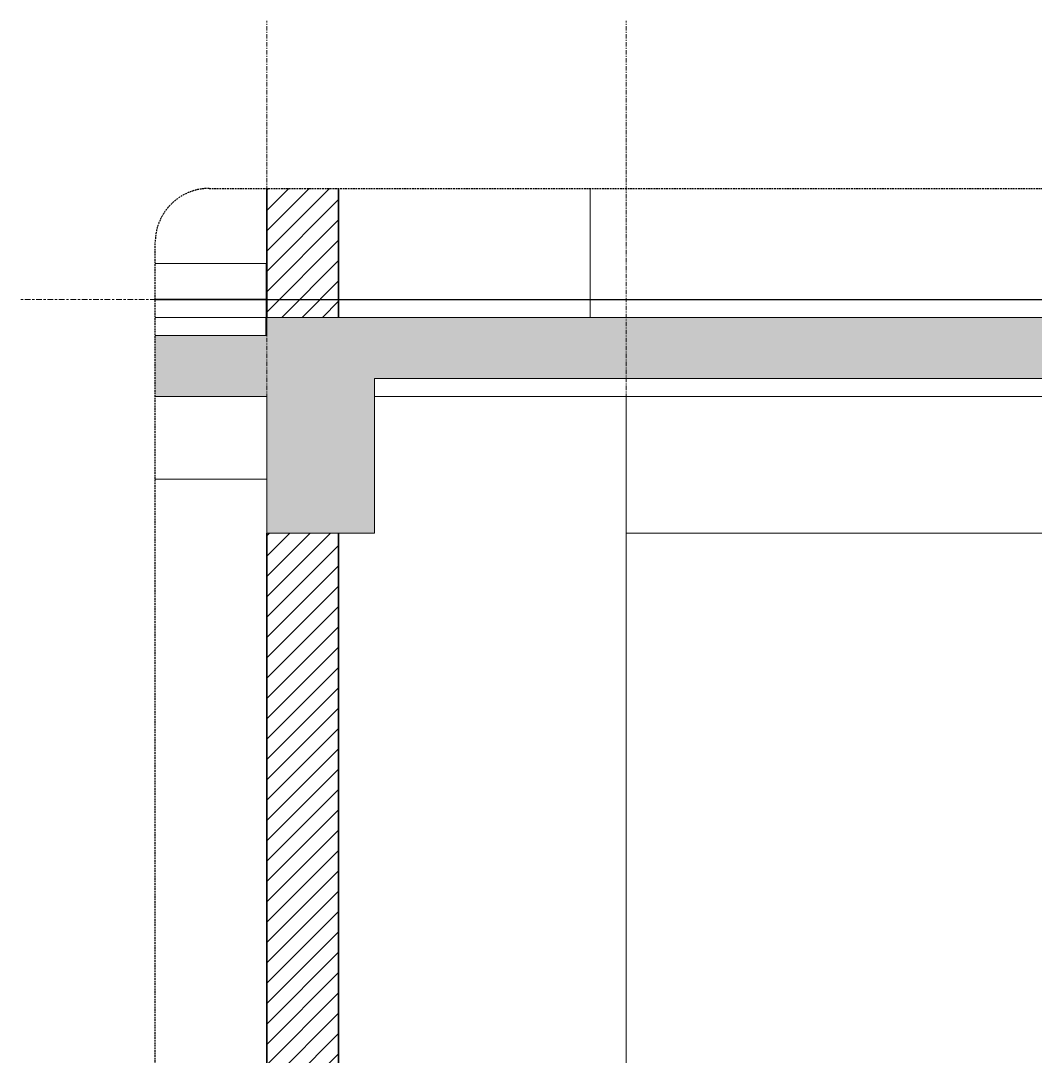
# Model space of a CAD drawing. Header units: millimetres. Extents: x 50254 to 245170, y 481 to 78637.
# Drawn here: x 80407 to 83229, y 3495 to 6375 of the extents above; entities that cross this region are included whole.
import ezdxf

# ---------------------------------------------------------------- set-up
doc = ezdxf.new("R2010")
doc.units = ezdxf.units.MM
for name, pattern in [('Centre', [31.75, 6.35, -4.7625, 15.875, -4.7625]), ('Grid Line', [22.225, 12.7, -3.175, 3.175, -3.175]), ('Hidden', [7.14375, 4.7625, -2.38125]), ('IMPORT-CENTER _2_', [40.64, 25.4, -5.08, 5.08, -5.08])]:
    doc.linetypes.add(name, pattern=pattern)
for name, color, linetype, lineweight in [('0-4', 90, 'Continuous', 5), ('A-DETL-GENF', 92, 'Continuous', 18), ('A-DETL-GENF-4', 92, 'Hidden', 25), ('A-DETL-GENF-5', 9, 'Continuous', 18), ('A-DETL-THIN', 151, 'Continuous', 18), ('A-FLOR-2', 7, 'Continuous', 18), ('A-FLOR-FNSH-1', 250, 'Continuous', 35), ('A-FLOR-LEVL-2', 51, 'Centre', 9), ('A-FLOR-PATT-1', 253, 'Continuous', 18), ('A-WALL', 113, 'Continuous', 18), ('A-WALL-4', 250, 'Continuous', 35), ('A-WALL-PATT-2', 111, 'Continuous', 18), ('G-IMPT', 8, 'Continuous', 18), ('G-IMPT-4', 8, 'IMPORT-CENTER _2_', 18), ('M-EQPM', 50, 'Continuous', 18), ('M-EQPM-2', 50, 'Continuous', 25), ('S-BEAM-1', 7, 'Continuous', 18), ('S-COLS-8', 7, 'Continuous', 18), ('S-GRID-1', 1, 'Grid Line', 9)]:
    doc.layers.add(name, color=color, linetype=linetype, lineweight=lineweight)
pattern_1 = [(50, (29822, 15375), (364.368, -31.878), [38.1, -419.1]), (355, (29822, 15375), (-70.486, 382.113), [30.48, -335.28]), (100.451, (29852.37, 15372.34), (293.885, 350.233), [32.38, -356.18]), (46.184, (29822, 15476.6), (542.158, -84.086), [57.15, -628.65]), (96.636, (29867.2, 15469.6), (474.805, 494.855), [48.57, -534.27]), (351.184, (29822, 15476.6), (474.81, 494.85), [45.72, -502.92]), (21, (29872.8, 15451.2), (303.2285, -204.5305), [38.1, -419.1]), (326, (29872.8, 15451.2), (123.604, 368.376), [30.48, -335.28]), (71.451, (29898.08, 15434.16), (426.834, 163.843), [32.38, -356.18]), (37.5, (29822, 15375), (6.1766, 169.1102), [3.353, -327.863, 3.353, -337.007, -336.55]), (37.5, (29822, 15375), (6.1766, 169.1102), [-671.576, 3.353, -333.197]), (7.5, (29822, 15375), (133.639, 200.3615), [3.353, -190.703, 3.353, -320.243, -128.27]), (7.5, (29822, 15375), (133.639, 200.3615), [-517.652, 3.353, -124.917]), (327.5, (29708.72, 15375), (271.1818, -11.4584), [3.353, -123.647, 3.353, -392.887, -525.78]), (327.5, (29708.72, 15375), (271.1818, -11.4584), [-523.24, 3.353, -522.427]), (317.5, (29657.92, 15375), (296.2585, 50.853), [3.353, -161.747, 3.353, -259.791, -373.38]), (317.5, (29657.92, 15375), (296.2585, 50.853), [-428.244, 3.353, -370.027]), (45, (29822, 15375), (-125.7236, 125.7236), []), (45, (29822, 15565.5), (-125.7236, 125.7236), [])]
pattern_2 = [(45, (86375.926, 15375), (-28.28427, 28.28427), [])]

# ---------------------------------------------------------------- blocks, each defined once
blk = doc.blocks.new('NCV_TKTC_KET CAU_rvt-3-TKCS_CĂN HỘ LOẠI 1 - MẶT CẮT 2')
at = {"layer": 'A-FLOR-PATT-1'}
h = blk.add_hatch(dxfattribs=at)
h.set_pattern_fill('FP_4', color=256, style=0, pattern_type=2)
h.set_pattern_definition(pattern_1)
h.paths.add_polyline_path([(24536.9, 5500), (24536.9, 5550), (24535.3, 5550), (24535.3, 5500)])
h = blk.add_hatch(dxfattribs=at)
h.set_pattern_fill('FP_4', color=256, style=0, pattern_type=2)
h.set_pattern_definition(pattern_1)
h.paths.add_polyline_path([(24536.9, 5500), (24536.9, 5550), (24535.3, 5550), (24535.3, 5500)])
at = {"layer": 'A-FLOR-2'}
blk.add_line((27836.9, 5330), (24836.9, 5330), dxfattribs=at)
at = {"layer": 'A-FLOR-FNSH-1'}
for p, q in [((24536.9, 5550), (24535.3, 5550)), ((24535.3, 5550), (24535.3, 5500))]:
    blk.add_line(p, q, dxfattribs=at)
at = {"layer": 'S-BEAM-1'}
for p, q in [((24226.9, 5700), (24535.3, 5700)), ((24535.3, 5550), (24535.3, 5700)), ((25536.9, 5330), (25536.9, 4950)), ((24536.9, 5100), (24226.9, 5100)), ((25536.9, 4950), (29036.9, 4950))]:
    blk.add_line(p, q, dxfattribs=at)
at = {"layer": 'S-COLS-8'}
for p, q in [((25436.9, 5908.8), (25436.9, 5550)), ((25536.9, 4950), (25536.9, 2150))]:
    blk.add_line(p, q, dxfattribs=at)
blk = doc.blocks.new('TKTC_XREF_251221_MB TANG 2-7 - TKTC_XREF_260130_MB TANG 2-5_dwg_THU NUOC - THU NUOC-444531-TKCS_MB TẦNG 1-4746810-TKCS_CĂN HỘ LOẠI 1 - MẶT CẮT 2')
at = {"layer": 'G-IMPT'}
for p, q in [((25012, 5600), (25162, 5600)), ((25162, 5600), (25012, 5600)), ((25037, 5600), (25137, 5600)), ((25137, 5600), (25037, 5600)), ((25052.9, 5600), (25046.9, 5600)), ((25046.9, 5600), (25052.9, 5600)), ((25059.3, 5600), (25065.3, 5600)), ((25065.3, 5600), (25059.3, 5600)), ((25071.7, 5600), (25077.7, 5600)), ((25077.7, 5600), (25071.7, 5600)), ((25090.2, 5600), (25084.2, 5600)), ((25084.2, 5600), (25090.2, 5600)), ((25090.2, 5600), (25084.2, 5600)), ((25084.2, 5600), (25090.2, 5600)), ((25087, 5600), (25087, 5600)), ((25087, 5600), (25087, 5600)), ((25087, 5600), (25087, 5600)), ((25087, 5600), (25087, 5600)), ((25102.2, 5600), (25096.2, 5600)), ((25096.2, 5600), (25102.2, 5600)), ((25114.6, 5600), (25108.6, 5600)), ((25108.6, 5600), (25114.6, 5600)), ((25121, 5600), (25127, 5600)), ((25127, 5600), (25121, 5600))]:
    blk.add_line(p, q, dxfattribs=at)
blk = doc.blocks.new('TKTC_XREF_251221_MB TANG 2-7 - TKTC_XREF_260130_MB TANG 2-5_dwg_$cc-V75-TKCS_CĂN HỘ LOẠI 1 - MẶT CẮT 2')
at = {"layer": 'G-IMPT-4'}
for p, q in [((25953.3, 5600), (25832.2, 5600)), ((25893.1, 5600), (25892.4, 5600))]:
    blk.add_line(p, q, dxfattribs=at)
at = {"layer": 'M-EQPM'}
for p, q in [((25937.8, 5600), (25847.8, 5600)), ((25847.8, 5600), (25892.8, 5600)), ((25892.5, 5600), (25892.5, 5600)), ((25892.8, 5600), (25937.8, 5600))]:
    blk.add_line(p, q, dxfattribs=at)
blk = doc.blocks.new('TKTC_XREF_251221_MB TANG 2-7 - TKTC_XREF_260130_MB TANG 2-5_dwg_CUM U_DN100-V76-TKCS_CĂN HỘ LOẠI 1 - MẶT CẮT 2')
at = {"layer": 'G-IMPT'}
for p, q in [((25838.6, 5600), (25837.1, 5600)), ((25837.1, 5600), (25849.3, 5600)), ((25838.6, 5600), (25840.9, 5600)), ((25847.7, 5600), (25838.6, 5600)), ((25839.8, 5600), (25846.6, 5600)), ((25949, 5600), (25840, 5600)), ((25840.9, 5600), (25845.5, 5600)), ((25841.2, 5600), (25841.9, 5600)), ((25841.2, 5600), (25845.2, 5600)), ((25841.9, 5600), (25844.5, 5600)), ((25841.9, 5600), (25844.5, 5600)), ((25841.9, 5600), (25844.5, 5600)), ((25844.5, 5600), (25845.2, 5600)), ((25845.5, 5600), (25847.7, 5600)), ((25942.7, 5600), (25846.4, 5600)), ((25846.4, 5600), (25849.5, 5600)), ((25849.3, 5600), (25847.7, 5600)), ((25939.5, 5600), (25849.5, 5600)), ((25942.7, 5600), (25939.5, 5600)), ((25941.3, 5600), (25939.8, 5600)), ((25939.8, 5600), (25951.9, 5600)), ((25941.3, 5600), (25943.6, 5600)), ((25950.4, 5600), (25941.3, 5600)), ((25942.4, 5600), (25949.2, 5600)), ((25943.6, 5600), (25948.1, 5600)), ((25943.8, 5600), (25944.6, 5600)), ((25943.8, 5600), (25947.8, 5600)), ((25944.6, 5600), (25947.1, 5600)), ((25944.6, 5600), (25947.1, 5600)), ((25944.6, 5600), (25947.1, 5600)), ((25947.1, 5600), (25947.8, 5600)), ((25948.1, 5600), (25950.4, 5600)), ((25951.9, 5600), (25950.4, 5600))]:
    blk.add_line(p, q, dxfattribs=at)
blk = doc.blocks.new('TKTC_XREF_251221_MB TANG 2-7 - TKTC_XREF_260130_MB TANG 2-5_dwg_$cc-V77-TKCS_CĂN HỘ LOẠI 1 - MẶT CẮT 2')
at = {"layer": 'G-IMPT-4'}
for p, q in [((24346.1, 5600), (24499.1, 5600)), ((24422.6, 5600), (24422.6, 5600))]:
    blk.add_line(p, q, dxfattribs=at)
at = {"layer": 'M-EQPM'}
for p, q in [((24422.6, 5600), (24368.5, 5600)), ((24368.5, 5600), (24422.6, 5600)), ((24422.6, 5600), (24410, 5600)), ((24410, 5600), (24422.6, 5600)), ((24422.6, 5600), (24435.1, 5600)), ((24435.1, 5600), (24422.6, 5600)), ((24479.4, 5600), (24479.4, 5600))]:
    blk.add_line(p, q, dxfattribs=at)
blk = doc.blocks.new('TKTC_XREF_251221_MB TANG 2-7 - TKTC_XREF_260130_MB TANG 2-5_dwg_CUM U_DN100-V78-TKCS_CĂN HỘ LOẠI 1 - MẶT CẮT 2')
at = {"layer": 'G-IMPT'}
for p, q in [((24422.6, 5600), (24355.5, 5600)), ((24355.5, 5600), (24422.6, 5600)), ((24422.6, 5600), (24363.2, 5600)), ((24363.2, 5600), (24422.6, 5600)), ((24422.6, 5600), (24422.6, 5600)), ((24487.4, 5600), (24422.6, 5600)), ((24487.4, 5600), (24422.6, 5600)), ((24487.4, 5600), (24422.6, 5600)), ((24487.4, 5600), (24422.6, 5600)), ((24489.3, 5600), (24487.4, 5600)), ((24487.4, 5600), (24489.3, 5600)), ((24489.3, 5600), (24487.4, 5600)), ((24487.4, 5600), (24489.3, 5600)), ((24494.1, 5600), (24489.3, 5600)), ((24489.3, 5600), (24494.1, 5600)), ((24489.3, 5600), (24494.1, 5600)), ((24489.3, 5600), (24494.1, 5600)), ((24494.1, 5600), (24489.3, 5600)), ((24489.3, 5600), (24494.1, 5600)), ((24489.3, 5600), (24494.1, 5600)), ((24489.3, 5600), (24494.1, 5600)), ((24494.1, 5600), (24494.1, 5600)), ((24494.1, 5600), (24494.1, 5600)), ((24495.1, 5600), (24500.5, 5600)), ((24500.5, 5600), (24495.1, 5600)), ((24495.1, 5600), (24500.5, 5600)), ((24500.5, 5600), (24495.1, 5600)), ((24501.5, 5600), (24500.5, 5600)), ((24500.5, 5600), (24501.5, 5600)), ((24501.5, 5600), (24500.5, 5600)), ((24500.5, 5600), (24501.5, 5600))]:
    blk.add_line(p, q, dxfattribs=at)
blk = doc.blocks.new('TKTC_XREF_251221_MB TANG 2-7 - TKTC_XREF_260130_MB TANG 2-5_dwg_$cc-V79-TKCS_CĂN HỘ LOẠI 1 - MẶT CẮT 2')
at = {"layer": 'G-IMPT-4'}
for p, q in [((24374.1, 5600), (24495.2, 5600)), ((24435, 5600), (24434.4, 5600))]:
    blk.add_line(p, q, dxfattribs=at)
at = {"layer": 'M-EQPM'}
for p, q in [((24434.9, 5600), (24434.4, 5600)), ((24434.4, 5600), (24434.7, 5600)), ((24434.7, 5600), (24434.9, 5600)), ((24479.7, 5600), (24479.7, 5600))]:
    blk.add_line(p, q, dxfattribs=at)
blk = doc.blocks.new('TKTC_XREF_251221_MB TANG 2-7 - TKTC_XREF_260130_MB TANG 2-5_dwg_CUM U_DN100-V80-TKCS_CĂN HỘ LOẠI 1 - MẶT CẮT 2')
at = {"layer": 'G-IMPT'}
for p, q in [((24436.1, 5600), (24436.3, 5600)), ((24487.5, 5600), (24436.1, 5600)), ((24436.2, 5600), (24436.3, 5600)), ((24436.2, 5600), (24436.3, 5600)), ((24487.6, 5600), (24436.3, 5600)), ((24489, 5600), (24492.8, 5600)), ((24489, 5600), (24492.8, 5600)), ((24489.1, 5600), (24492.9, 5600)), ((24489.1, 5600), (24492.9, 5600)), ((24492.8, 5600), (24492.8, 5600)), ((24492.8, 5600), (24492.8, 5600)), ((24492.8, 5600), (24492.8, 5600)), ((24492.9, 5600), (24492.9, 5600)), ((24492.9, 5600), (24492.9, 5600)), ((24492.9, 5600), (24492.9, 5600)), ((24493.5, 5600), (24493.5, 5600)), ((24493.7, 5600), (24493.6, 5600)), ((24495.1, 5600), (24495.1, 5600)), ((24495.2, 5600), (24495.2, 5600)), ((24496.6, 5600), (24496.6, 5600)), ((24496.7, 5600), (24496.7, 5600)), ((24498.6, 5600), (24497.8, 5600)), ((24497.8, 5600), (24498.6, 5600)), ((24498.7, 5600), (24497.9, 5600)), ((24497.9, 5600), (24498.7, 5600)), ((24498.6, 5600), (24498.6, 5600)), ((24498.7, 5600), (24498.7, 5600))]:
    blk.add_line(p, q, dxfattribs=at)
at = {"layer": 'G-IMPT', "flags": 128}
for points in [[(24487.5, 5600), (24436.2, 5600), (24436.2, 5600)], [(24487.6, 5600), (24436.3, 5600), (24436.3, 5600)], [(24489, 5600), (24489, 5600), (24487.5, 5600), (24487.5, 5600), (24489, 5600), (24489, 5600)], [(24489.1, 5600), (24489.1, 5600), (24487.6, 5600), (24487.6, 5600), (24489.1, 5600), (24489.1, 5600)], [(24492.8, 5600), (24489, 5600), (24489, 5600), (24492.8, 5600)], [(24492.9, 5600), (24489.1, 5600), (24489.1, 5600), (24492.9, 5600)], [(24493.5, 5600), (24497.8, 5600), (24497.8, 5600), (24493.5, 5600)], [(24493.7, 5600), (24497.9, 5600), (24497.9, 5600), (24493.7, 5600)]]:
    blk.add_lwpolyline(points, dxfattribs=at)
blk = doc.blocks.new('TKTC_XREF_251221_MB TANG 2-7 - TKTC_XREF_260130_MB TANG 2-5_dwg_THU NUOC - THU NUOC-444531-TKCS_MB TẦNG 1-4746804-TKCS_CĂN HỘ LOẠI 1 - MẶT CẮT 2')
at = {"layer": 'G-IMPT'}
for p, q in [((24885.2, 5600), (25035.2, 5600)), ((25035.2, 5600), (24885.2, 5600)), ((24910.2, 5600), (25010.2, 5600)), ((25010.2, 5600), (24910.2, 5600)), ((24926.2, 5600), (24920.2, 5600)), ((24920.2, 5600), (24926.2, 5600)), ((24932.6, 5600), (24938.6, 5600)), ((24938.6, 5600), (24932.6, 5600)), ((24945, 5600), (24951, 5600)), ((24951, 5600), (24945, 5600)), ((24963.5, 5600), (24957.5, 5600)), ((24957.5, 5600), (24963.5, 5600)), ((24963.5, 5600), (24957.5, 5600)), ((24957.5, 5600), (24963.5, 5600)), ((24960.2, 5600), (24960.2, 5600)), ((24960.2, 5600), (24960.2, 5600)), ((24960.2, 5600), (24960.2, 5600)), ((24960.2, 5600), (24960.2, 5600)), ((24975.5, 5600), (24969.5, 5600)), ((24969.5, 5600), (24975.5, 5600)), ((24987.9, 5600), (24981.9, 5600)), ((24981.9, 5600), (24987.9, 5600)), ((24994.3, 5600), (25000.3, 5600)), ((25000.3, 5600), (24994.3, 5600))]:
    blk.add_line(p, q, dxfattribs=at)
blk = doc.blocks.new('TKTC_XREF_251221_MB TANG 2-7 - TKTC_XREF_260130_MB TANG 2-5_dwg_$cc-V81-TKCS_CĂN HỘ LOẠI 1 - MẶT CẮT 2')
at = {"layer": 'M-EQPM'}
for p, q in [((25252.7, 5600), (25341.4, 5600)), ((25339.7, 5600), (25254.1, 5600)), ((25332.7, 5600), (25306.5, 5600))]:
    blk.add_line(p, q, dxfattribs=at)
blk = doc.blocks.new('TKTC_XREF_251221_MB TANG 2-7 - TKTC_XREF_260130_MB TANG 2-5_dwg_CUM U_DN100-V82-TKCS_CĂN HỘ LOẠI 1 - MẶT CẮT 2')
at = {"layer": 'G-IMPT'}
for p, q in [((25241.5, 5600), (25349, 5600)), ((25247.9, 5600), (25342.6, 5600)), ((25251.2, 5600), (25339.3, 5600))]:
    blk.add_line(p, q, dxfattribs=at)
blk = doc.blocks.new('TKTC_XREF_251221_MB TANG 2-7 - TKTC_XREF_260130_MB TANG 2-5_dwg_$cc-V83-TKCS_CĂN HỘ LOẠI 1 - MẶT CẮT 2')
at = {"layer": 'G-IMPT-4'}
for p, q in [((25236.5, 5600), (25357.6, 5600)), ((25296.7, 5600), (25297.3, 5600))]:
    blk.add_line(p, q, dxfattribs=at)
at = {"layer": 'M-EQPM'}
for p, q in [((25297, 5600), (25252, 5600)), ((25252, 5600), (25342, 5600)), ((25342, 5600), (25297, 5600)), ((25297.3, 5600), (25297.3, 5600))]:
    blk.add_line(p, q, dxfattribs=at)
blk = doc.blocks.new('TKTC_XREF_251221_MB TANG 2-7 - TKTC_XREF_260130_MB TANG 2-5_dwg_CUM U_DN100-V84-TKCS_CĂN HỘ LOẠI 1 - MẶT CẮT 2')
at = {"layer": 'G-IMPT'}
for p, q in [((25241.6, 5600), (25239.3, 5600)), ((25247.3, 5600), (25240.5, 5600)), ((25240.7, 5600), (25240.8, 5600)), ((25240.8, 5600), (25349.7, 5600)), ((25246.1, 5600), (25241.6, 5600)), ((25241.6, 5600), (25241.6, 5600)), ((25242.6, 5600), (25241.8, 5600)), ((25245.1, 5600), (25242.6, 5600)), ((25245.1, 5600), (25242.6, 5600)), ((25245.1, 5600), (25242.6, 5600)), ((25245.9, 5600), (25245.1, 5600)), ((25248.4, 5600), (25246.1, 5600)), ((25246.1, 5600), (25246.1, 5600)), ((25247.1, 5600), (25343.4, 5600)), ((25250.3, 5600), (25340.3, 5600)), ((25344.2, 5600), (25342, 5600)), ((25349.9, 5600), (25343.1, 5600)), ((25348.8, 5600), (25344.2, 5600)), ((25344.2, 5600), (25344.2, 5600)), ((25345.2, 5600), (25344.5, 5600)), ((25347.8, 5600), (25345.2, 5600)), ((25347.8, 5600), (25345.2, 5600)), ((25347.8, 5600), (25345.2, 5600)), ((25348.5, 5600), (25347.8, 5600)), ((25351, 5600), (25348.8, 5600)), ((25348.8, 5600), (25348.8, 5600)), ((25349.7, 5600), (25349.7, 5600))]:
    blk.add_line(p, q, dxfattribs=at)
at = {"layer": 'G-IMPT', "flags": 128}
for points in [[(25248.4, 5600), (25249.9, 5600), (25249.9, 5600), (25237.8, 5600), (25237.8, 5600), (25239.3, 5600)], [(25239.3, 5600), (25239.3, 5600), (25248.4, 5600), (25248.4, 5600)], [(25245.9, 5600), (25245.9, 5600), (25241.8, 5600), (25241.8, 5600)], [(25247, 5600), (25247.1, 5600), (25250.3, 5600)], [(25343.3, 5600), (25343.4, 5600), (25340.3, 5600)], [(25351.1, 5600), (25352.6, 5600), (25352.6, 5600), (25340.4, 5600), (25340.4, 5600), (25342, 5600)], [(25342, 5600), (25342, 5600), (25351.1, 5600), (25351, 5600)], [(25348.5, 5600), (25348.5, 5600), (25344.5, 5600), (25344.5, 5600)]]:
    blk.add_lwpolyline(points, dxfattribs=at)
blk = doc.blocks.new('TKTC_XREF_251221_MB TANG 2-7 - TKTC_XREF_260130_MB TANG 2-5_dwg_$cc-V85-TKCS_CĂN HỘ LOẠI 1 - MẶT CẮT 2')
at = {"layer": 'G-IMPT-4'}
for p, q in [((24231.9, 5600), (24384.9, 5600)), ((24308.4, 5600), (24308.4, 5600))]:
    blk.add_line(p, q, dxfattribs=at)
at = {"layer": 'M-EQPM'}
for p, q in [((24308.4, 5600), (24251.5, 5600)), ((24251.5, 5600), (24365.2, 5600)), ((24362.4, 5600), (24254.3, 5600)), ((24254.3, 5600), (24308.4, 5600)), ((24308.4, 5600), (24362.4, 5600)), ((24365.2, 5600), (24308.4, 5600))]:
    blk.add_line(p, q, dxfattribs=at)
blk = doc.blocks.new('TKTC_XREF_251221_MB TANG 2-7 - TKTC_XREF_260130_MB TANG 2-5_dwg_CUM U_DN100-V70-TKCS_CĂN HỘ LOẠI 1 - MẶT CẮT 2')
at = {"layer": 'G-IMPT'}
for p, q in [((28750.6, 5600), (28735.3, 5600)), ((28735.3, 5600), (28737.2, 5600)), ((28740.1, 5600), (28737.2, 5600)), ((28737.2, 5600), (28748.7, 5600)), ((28747.3, 5600), (28738.7, 5600)), ((28739, 5600), (28876.6, 5600)), ((28745.8, 5600), (28740.1, 5600)), ((28741.4, 5600), (28740.4, 5600)), ((28745.5, 5600), (28740.4, 5600)), ((28744.6, 5600), (28741.4, 5600)), ((28744.6, 5600), (28741.4, 5600)), ((28744.6, 5600), (28741.4, 5600)), ((28745.5, 5600), (28744.6, 5600)), ((28748.7, 5600), (28745.8, 5600)), ((28747, 5600), (28868.7, 5600)), ((28747, 5600), (28751, 5600)), ((28748.7, 5600), (28750.6, 5600)), ((28751, 5600), (28864.7, 5600)), ((28868.7, 5600), (28864.7, 5600)), ((28880.3, 5600), (28865, 5600)), ((28865, 5600), (28866.9, 5600)), ((28869.8, 5600), (28866.9, 5600)), ((28866.9, 5600), (28878.4, 5600)), ((28877, 5600), (28868.3, 5600)), ((28875.5, 5600), (28869.8, 5600)), ((28871, 5600), (28870.1, 5600)), ((28875.2, 5600), (28870.1, 5600)), ((28874.2, 5600), (28871, 5600)), ((28874.2, 5600), (28871, 5600)), ((28874.2, 5600), (28871, 5600)), ((28875.2, 5600), (28874.2, 5600)), ((28878.4, 5600), (28875.5, 5600)), ((28878.4, 5600), (28880.3, 5600))]:
    blk.add_line(p, q, dxfattribs=at)
blk = doc.blocks.new('TKTC_XREF_251221_MB TANG 2-7 - TKTC_XREF_260130_MB TANG 2-5_dwg_$cc-V86-TKCS_CĂN HỘ LOẠI 1 - MẶT CẮT 2')
at = {"layer": 'G-IMPT-4'}
for p, q in [((25236.5, 5600), (25357.6, 5600)), ((25296.7, 5600), (25297.3, 5600))]:
    blk.add_line(p, q, dxfattribs=at)
at = {"layer": 'M-EQPM'}
for p, q in [((25297, 5600), (25252, 5600)), ((25252, 5600), (25342, 5600)), ((25342, 5600), (25297, 5600)), ((25297.3, 5600), (25297.3, 5600))]:
    blk.add_line(p, q, dxfattribs=at)
blk = doc.blocks.new('TKTC_XREF_251221_MB TANG 2-7 - TKTC_XREF_260130_MB TANG 2-5_dwg_CUM U_DN100-V87-TKCS_CĂN HỘ LOẠI 1 - MẶT CẮT 2')
at = {"layer": 'G-IMPT'}
for p, q in [((25241.6, 5600), (25239.3, 5600)), ((25247.3, 5600), (25240.5, 5600)), ((25240.7, 5600), (25240.8, 5600)), ((25240.8, 5600), (25349.7, 5600)), ((25246.1, 5600), (25241.6, 5600)), ((25241.6, 5600), (25241.6, 5600)), ((25242.6, 5600), (25241.8, 5600)), ((25245.1, 5600), (25242.6, 5600)), ((25245.1, 5600), (25242.6, 5600)), ((25245.1, 5600), (25242.6, 5600)), ((25245.9, 5600), (25245.1, 5600)), ((25248.4, 5600), (25246.1, 5600)), ((25246.1, 5600), (25246.1, 5600)), ((25247.1, 5600), (25343.4, 5600)), ((25250.3, 5600), (25340.3, 5600)), ((25344.2, 5600), (25342, 5600)), ((25349.9, 5600), (25343.1, 5600)), ((25348.8, 5600), (25344.2, 5600)), ((25344.2, 5600), (25344.2, 5600)), ((25345.2, 5600), (25344.5, 5600)), ((25347.8, 5600), (25345.2, 5600)), ((25347.8, 5600), (25345.2, 5600)), ((25347.8, 5600), (25345.2, 5600)), ((25348.5, 5600), (25347.8, 5600)), ((25351, 5600), (25348.8, 5600)), ((25348.8, 5600), (25348.8, 5600)), ((25349.7, 5600), (25349.7, 5600))]:
    blk.add_line(p, q, dxfattribs=at)
at = {"layer": 'G-IMPT', "flags": 128}
for points in [[(25248.4, 5600), (25249.9, 5600), (25249.9, 5600), (25237.8, 5600), (25237.8, 5600), (25239.3, 5600)], [(25239.3, 5600), (25239.3, 5600), (25248.4, 5600), (25248.4, 5600)], [(25245.9, 5600), (25245.9, 5600), (25241.8, 5600), (25241.8, 5600)], [(25247, 5600), (25247.1, 5600), (25250.3, 5600)], [(25343.3, 5600), (25343.4, 5600), (25340.3, 5600)], [(25351.1, 5600), (25352.6, 5600), (25352.6, 5600), (25340.4, 5600), (25340.4, 5600), (25342, 5600)], [(25342, 5600), (25342, 5600), (25351.1, 5600), (25351, 5600)], [(25348.5, 5600), (25348.5, 5600), (25344.5, 5600), (25344.5, 5600)]]:
    blk.add_lwpolyline(points, dxfattribs=at)
blk = doc.blocks.new('TKTC_XREF_251221_MB TANG 2-7 - TKTC_XREF_260130_MB TANG 2-5_dwg_$cc-V88-TKCS_CĂN HỘ LOẠI 1 - MẶT CẮT 2')
at = {"layer": 'G-IMPT-4'}
for p, q in [((25790.8, 5600), (25669.7, 5600)), ((25729.8, 5600), (25730.6, 5600))]:
    blk.add_line(p, q, dxfattribs=at)
at = {"layer": 'M-EQPM'}
for p, q in [((25685.2, 5600), (25685.2, 5600)), ((25730.2, 5600), (25729.9, 5600)), ((25729.9, 5600), (25730.5, 5600)), ((25730.5, 5600), (25730.2, 5600))]:
    blk.add_line(p, q, dxfattribs=at)
blk = doc.blocks.new('TKTC_XREF_251221_MB TANG 2-7 - TKTC_XREF_260130_MB TANG 2-5_dwg_CUM U_DN100-V89-TKCS_CĂN HỘ LOẠI 1 - MẶT CẮT 2')
at = {"layer": 'G-IMPT'}
for p, q in [((25666.2, 5600), (25667, 5600)), ((25667, 5600), (25666.2, 5600)), ((25666.2, 5600), (25667, 5600)), ((25667, 5600), (25666.2, 5600)), ((25671.3, 5600), (25667, 5600)), ((25667, 5600), (25671.3, 5600)), ((25671.3, 5600), (25667, 5600)), ((25667, 5600), (25671.3, 5600)), ((25672.1, 5600), (25672.1, 5600)), ((25672.1, 5600), (25672.1, 5600)), ((25672.1, 5600), (25675.8, 5600)), ((25675.8, 5600), (25672.1, 5600)), ((25675.8, 5600), (25672.1, 5600)), ((25675.8, 5600), (25672.1, 5600)), ((25672.1, 5600), (25675.8, 5600)), ((25675.8, 5600), (25672.1, 5600)), ((25675.8, 5600), (25672.1, 5600)), ((25675.8, 5600), (25672.1, 5600)), ((25675.8, 5600), (25677.4, 5600)), ((25677.4, 5600), (25675.8, 5600)), ((25675.8, 5600), (25677.4, 5600)), ((25677.4, 5600), (25675.8, 5600)), ((25677.4, 5600), (25728.7, 5600)), ((25677.4, 5600), (25728.7, 5600)), ((25677.4, 5600), (25728.7, 5600)), ((25677.4, 5600), (25728.7, 5600)), ((25728.7, 5600), (25775.6, 5600)), ((25775.6, 5600), (25728.7, 5600)), ((25728.7, 5600), (25728.7, 5600)), ((25728.7, 5600), (25781.8, 5600)), ((25781.8, 5600), (25728.7, 5600))]:
    blk.add_line(p, q, dxfattribs=at)
blk = doc.blocks.new('TKTC_XREF_251221_MB TANG 2-7 - TKTC_XREF_260130_MB TANG 2-5_dwg_$cc-4746808-TKCS_CĂN HỘ LOẠI 1 - MẶT CẮT 2')
at = {"layer": 'G-IMPT-4'}
for p, q in [((24345.9, 5600), (24499, 5600)), ((24422.4, 5600), (24422.4, 5600))]:
    blk.add_line(p, q, dxfattribs=at)
at = {"layer": 'M-EQPM'}
for p, q in [((24422.4, 5600), (24368.4, 5600)), ((24368.4, 5600), (24422.4, 5600)), ((24422.4, 5600), (24409.9, 5600)), ((24409.9, 5600), (24422.4, 5600)), ((24422.4, 5600), (24435, 5600)), ((24435, 5600), (24422.4, 5600)), ((24479.3, 5600), (24479.3, 5600))]:
    blk.add_line(p, q, dxfattribs=at)
blk = doc.blocks.new('TKTC_XREF_251221_MB TANG 2-7 - TKTC_XREF_260130_MB TANG 2-5_dwg_CUM U_DN100-V90-TKCS_CĂN HỘ LOẠI 1 - MẶT CẮT 2')
at = {"layer": 'G-IMPT'}
for p, q in [((24422.4, 5600), (24355.3, 5600)), ((24355.3, 5600), (24422.4, 5600)), ((24422.4, 5600), (24363.1, 5600)), ((24363.1, 5600), (24422.4, 5600)), ((24422.4, 5600), (24422.4, 5600)), ((24487.3, 5600), (24422.4, 5600)), ((24487.3, 5600), (24422.4, 5600)), ((24487.3, 5600), (24422.4, 5600)), ((24487.3, 5600), (24422.4, 5600)), ((24489.2, 5600), (24487.3, 5600)), ((24487.3, 5600), (24489.2, 5600)), ((24489.2, 5600), (24487.3, 5600)), ((24487.3, 5600), (24489.2, 5600)), ((24494, 5600), (24489.2, 5600)), ((24489.2, 5600), (24494, 5600)), ((24489.2, 5600), (24494, 5600)), ((24489.2, 5600), (24494, 5600)), ((24494, 5600), (24489.2, 5600)), ((24489.2, 5600), (24494, 5600)), ((24489.2, 5600), (24494, 5600)), ((24489.2, 5600), (24494, 5600)), ((24494, 5600), (24494, 5600)), ((24494, 5600), (24494, 5600)), ((24494.9, 5600), (24500.4, 5600)), ((24500.4, 5600), (24494.9, 5600)), ((24494.9, 5600), (24500.4, 5600)), ((24500.4, 5600), (24494.9, 5600)), ((24501.3, 5600), (24500.4, 5600)), ((24500.4, 5600), (24501.3, 5600)), ((24501.3, 5600), (24500.4, 5600)), ((24500.4, 5600), (24501.3, 5600))]:
    blk.add_line(p, q, dxfattribs=at)
blk = doc.blocks.new('TKTC_XREF_251221_MB TANG 2-7 - TKTC_XREF_251221_MB TANG 2-7-2039446-TKCS_CĂN HỘ LOẠI 1 - MẶT CẮT 2')
at = {"layer": 'M-EQPM'}
for p, q in [((24236.6, 5600), (24236.9, 5600)), ((24537, 5600), (24236.6, 5600)), ((24536.9, 5600), (24236.8, 5600)), ((24236.8, 5600), (24536.9, 5600)), ((24236.9, 5600), (24537.4, 5600)), ((24335.4, 5600), (24485, 5600)), ((24485, 5600), (24335.4, 5600)), ((24336.4, 5600), (24486.1, 5600)), ((24486.1, 5600), (24336.4, 5600)), ((24337.2, 5600), (24486.8, 5600)), ((24486.8, 5600), (24337.2, 5600)), ((24337.6, 5600), (24487.3, 5600)), ((24487.3, 5600), (24337.6, 5600)), ((24337.7, 5600), (24487.4, 5600)), ((24487.4, 5600), (24337.7, 5600)), ((24337.8, 5600), (24487.5, 5600)), ((24487.5, 5600), (24337.8, 5600)), ((24485.2, 5600), (24534.9, 5600)), ((24534.9, 5600), (24485.2, 5600)), ((24486.2, 5600), (24536, 5600)), ((24536, 5600), (24486.2, 5600)), ((24486.9, 5600), (24536.7, 5600)), ((24536.7, 5600), (24486.9, 5600)), ((24487.4, 5600), (24537.2, 5600)), ((24537.2, 5600), (24487.4, 5600)), ((24487.5, 5600), (24537.2, 5600)), ((24537.2, 5600), (24487.5, 5600)), ((24487.6, 5600), (24537.4, 5600)), ((24537.4, 5600), (24487.6, 5600)), ((24537.4, 5600), (24537, 5600)), ((25184.8, 5600), (25334.5, 5600)), ((25334.5, 5600), (25184.8, 5600)), ((25354.5, 5600), (25235.1, 5600)), ((25235.1, 5600), (25354.5, 5600)), ((25354.5, 5600), (25235.1, 5600)), ((25235.1, 5600), (25354.5, 5600)), ((25354.5, 5600), (25235.1, 5600)), ((25235.1, 5600), (25354.5, 5600)), ((25354.5, 5600), (25235.1, 5600)), ((25237, 5600), (25352.7, 5600)), ((25352.7, 5600), (25237, 5600)), ((25237, 5600), (25352.7, 5600)), ((25352.7, 5600), (25237, 5600)), ((25237, 5600), (25352.7, 5600)), ((25352.7, 5600), (25237, 5600)), ((25334.6, 5600), (25384.4, 5600)), ((25384.4, 5600), (25334.6, 5600)), ((25637.4, 5600), (25677.4, 5600)), ((25677.4, 5600), (25637.4, 5600)), ((25677.4, 5600), (25787.3, 5600)), ((25787.3, 5600), (25677.4, 5600)), ((25955, 5600), (25835.2, 5600)), ((25835.2, 5600), (25955, 5600)), ((25954.7, 5600), (25835.2, 5600)), ((25835.2, 5600), (25954.7, 5600))]:
    blk.add_line(p, q, dxfattribs=at)
at = {"layer": 'M-EQPM-2'}
for p, q in [((24226.9, 5600), (33993.7, 5600)), ((24539, 5600), (24226.9, 5600)), ((24226.9, 5600), (24539, 5600)), ((24539, 5600), (24226.9, 5600)), ((24226.9, 5600), (24539, 5600)), ((24539, 5600), (24226.9, 5600)), ((24226.9, 5600), (24539, 5600)), ((24538.6, 5600), (24226.9, 5600)), ((24226.9, 5600), (24538.6, 5600)), ((24538.6, 5600), (24226.9, 5600)), ((24226.9, 5600), (24538.6, 5600)), ((24539, 5600), (24226.9, 5600)), ((24226.9, 5600), (24539, 5600)), ((24539, 5600), (24226.9, 5600)), ((24226.9, 5600), (24536.9, 5600))]:
    blk.add_line(p, q, dxfattribs=at)
for name, p in [('TKTC_XREF_251221_MB TANG 2-7 - TKTC_XREF_260130_MB TANG 2-5_dwg_$cc-V85-TKCS_CĂN HỘ LOẠI 1 - MẶT CẮT 2', (0, 0)), ('TKTC_XREF_251221_MB TANG 2-7 - TKTC_XREF_260130_MB TANG 2-5_dwg_$cc-V77-TKCS_CĂN HỘ LOẠI 1 - MẶT CẮT 2', (-2.4, 0)), ('TKTC_XREF_251221_MB TANG 2-7 - TKTC_XREF_260130_MB TANG 2-5_dwg_$cc-V77-TKCS_CĂN HỘ LOẠI 1 - MẶT CẮT 2', (-1.4, 0)), ('TKTC_XREF_251221_MB TANG 2-7 - TKTC_XREF_260130_MB TANG 2-5_dwg_$cc-V77-TKCS_CĂN HỘ LOẠI 1 - MẶT CẮT 2', (-0.7, 0)), ('TKTC_XREF_251221_MB TANG 2-7 - TKTC_XREF_260130_MB TANG 2-5_dwg_$cc-4746808-TKCS_CĂN HỘ LOẠI 1 - MẶT CẮT 2', (0, 0)), ('TKTC_XREF_251221_MB TANG 2-7 - TKTC_XREF_260130_MB TANG 2-5_dwg_$cc-4746808-TKCS_CĂN HỘ LOẠI 1 - MẶT CẮT 2', (-0.1, 0)), ('TKTC_XREF_251221_MB TANG 2-7 - TKTC_XREF_260130_MB TANG 2-5_dwg_$cc-V77-TKCS_CĂN HỘ LOẠI 1 - MẶT CẮT 2', (0, 0)), ('TKTC_XREF_251221_MB TANG 2-7 - TKTC_XREF_260130_MB TANG 2-5_dwg_CUM U_DN100-V78-TKCS_CĂN HỘ LOẠI 1 - MẶT CẮT 2', (-2.4, 0)), ('TKTC_XREF_251221_MB TANG 2-7 - TKTC_XREF_260130_MB TANG 2-5_dwg_CUM U_DN100-V78-TKCS_CĂN HỘ LOẠI 1 - MẶT CẮT 2', (-1.4, 0)), ('TKTC_XREF_251221_MB TANG 2-7 - TKTC_XREF_260130_MB TANG 2-5_dwg_CUM U_DN100-V78-TKCS_CĂN HỘ LOẠI 1 - MẶT CẮT 2', (-0.7, 0)), ('TKTC_XREF_251221_MB TANG 2-7 - TKTC_XREF_260130_MB TANG 2-5_dwg_CUM U_DN100-V90-TKCS_CĂN HỘ LOẠI 1 - MẶT CẮT 2', (0, 0)), ('TKTC_XREF_251221_MB TANG 2-7 - TKTC_XREF_260130_MB TANG 2-5_dwg_CUM U_DN100-V90-TKCS_CĂN HỘ LOẠI 1 - MẶT CẮT 2', (-0.1, 0)), ('TKTC_XREF_251221_MB TANG 2-7 - TKTC_XREF_260130_MB TANG 2-5_dwg_CUM U_DN100-V78-TKCS_CĂN HỘ LOẠI 1 - MẶT CẮT 2', (0, 0)), ('TKTC_XREF_251221_MB TANG 2-7 - TKTC_XREF_260130_MB TANG 2-5_dwg_$cc-V79-TKCS_CĂN HỘ LOẠI 1 - MẶT CẮT 2', (0, 0)), ('TKTC_XREF_251221_MB TANG 2-7 - TKTC_XREF_260130_MB TANG 2-5_dwg_$cc-V83-TKCS_CĂN HỘ LOẠI 1 - MẶT CẮT 2', (-822.7, 0)), ('TKTC_XREF_251221_MB TANG 2-7 - TKTC_XREF_260130_MB TANG 2-5_dwg_CUM U_DN100-V84-TKCS_CĂN HỘ LOẠI 1 - MẶT CẮT 2', (-822.7, 0)), ('TKTC_XREF_251221_MB TANG 2-7 - TKTC_XREF_260130_MB TANG 2-5_dwg_CUM U_DN100-V80-TKCS_CĂN HỘ LOẠI 1 - MẶT CẮT 2', (0, 0)), ('TKTC_XREF_251221_MB TANG 2-7 - TKTC_XREF_260130_MB TANG 2-5_dwg_THU NUOC - THU NUOC-444531-TKCS_MB TẦNG 1-4746810-TKCS_CĂN HỘ LOẠI 1 - MẶT CẮT 2', (-126.7, 0)), ('TKTC_XREF_251221_MB TANG 2-7 - TKTC_XREF_260130_MB TANG 2-5_dwg_THU NUOC - THU NUOC-444531-TKCS_MB TẦNG 1-4746810-TKCS_CĂN HỘ LOẠI 1 - MẶT CẮT 2', (-126.7, 0)), ('TKTC_XREF_251221_MB TANG 2-7 - TKTC_XREF_260130_MB TANG 2-5_dwg_THU NUOC - THU NUOC-444531-TKCS_MB TẦNG 1-4746810-TKCS_CĂN HỘ LOẠI 1 - MẶT CẮT 2', (-126.7, 0)), ('TKTC_XREF_251221_MB TANG 2-7 - TKTC_XREF_260130_MB TANG 2-5_dwg_THU NUOC - THU NUOC-444531-TKCS_MB TẦNG 1-4746804-TKCS_CĂN HỘ LOẠI 1 - MẶT CẮT 2', (0, 0)), ('TKTC_XREF_251221_MB TANG 2-7 - TKTC_XREF_260130_MB TANG 2-5_dwg_THU NUOC - THU NUOC-444531-TKCS_MB TẦNG 1-4746804-TKCS_CĂN HỘ LOẠI 1 - MẶT CẮT 2', (0, 0)), ('TKTC_XREF_251221_MB TANG 2-7 - TKTC_XREF_260130_MB TANG 2-5_dwg_THU NUOC - THU NUOC-444531-TKCS_MB TẦNG 1-4746810-TKCS_CĂN HỘ LOẠI 1 - MẶT CẮT 2', (0, 0)), ('TKTC_XREF_251221_MB TANG 2-7 - TKTC_XREF_260130_MB TANG 2-5_dwg_$cc-V77-TKCS_CĂN HỘ LOẠI 1 - MẶT CẮT 2', (847, 0)), ('TKTC_XREF_251221_MB TANG 2-7 - TKTC_XREF_260130_MB TANG 2-5_dwg_CUM U_DN100-V78-TKCS_CĂN HỘ LOẠI 1 - MẶT CẮT 2', (847, 0)), ('TKTC_XREF_251221_MB TANG 2-7 - TKTC_XREF_260130_MB TANG 2-5_dwg_$cc-V83-TKCS_CĂN HỘ LOẠI 1 - MẶT CẮT 2', (0, 0)), ('TKTC_XREF_251221_MB TANG 2-7 - TKTC_XREF_260130_MB TANG 2-5_dwg_$cc-V86-TKCS_CĂN HỘ LOẠI 1 - MẶT CẮT 2', (0, 0)), ('TKTC_XREF_251221_MB TANG 2-7 - TKTC_XREF_260130_MB TANG 2-5_dwg_$cc-V86-TKCS_CĂN HỘ LOẠI 1 - MẶT CẮT 2', (0, 0)), ('TKTC_XREF_251221_MB TANG 2-7 - TKTC_XREF_260130_MB TANG 2-5_dwg_CUM U_DN100-V84-TKCS_CĂN HỘ LOẠI 1 - MẶT CẮT 2', (0, 0)), ('TKTC_XREF_251221_MB TANG 2-7 - TKTC_XREF_260130_MB TANG 2-5_dwg_CUM U_DN100-V87-TKCS_CĂN HỘ LOẠI 1 - MẶT CẮT 2', (0, 0)), ('TKTC_XREF_251221_MB TANG 2-7 - TKTC_XREF_260130_MB TANG 2-5_dwg_CUM U_DN100-V87-TKCS_CĂN HỘ LOẠI 1 - MẶT CẮT 2', (0, 0)), ('TKTC_XREF_251221_MB TANG 2-7 - TKTC_XREF_260130_MB TANG 2-5_dwg_CUM U_DN100-V82-TKCS_CĂN HỘ LOẠI 1 - MẶT CẮT 2', (0, 0)), ('TKTC_XREF_251221_MB TANG 2-7 - TKTC_XREF_260130_MB TANG 2-5_dwg_$cc-V81-TKCS_CĂN HỘ LOẠI 1 - MẶT CẮT 2', (0, 0)), ('TKTC_XREF_251221_MB TANG 2-7 - TKTC_XREF_260130_MB TANG 2-5_dwg_CUM U_DN100-V89-TKCS_CĂN HỘ LOẠI 1 - MẶT CẮT 2', (0, 0)), ('TKTC_XREF_251221_MB TANG 2-7 - TKTC_XREF_260130_MB TANG 2-5_dwg_$cc-V88-TKCS_CĂN HỘ LOẠI 1 - MẶT CẮT 2', (0, 0)), ('TKTC_XREF_251221_MB TANG 2-7 - TKTC_XREF_260130_MB TANG 2-5_dwg_$cc-V75-TKCS_CĂN HỘ LOẠI 1 - MẶT CẮT 2', (0, 0)), ('TKTC_XREF_251221_MB TANG 2-7 - TKTC_XREF_260130_MB TANG 2-5_dwg_CUM U_DN100-V76-TKCS_CĂN HỘ LOẠI 1 - MẶT CẮT 2', (0, 0)), ('TKTC_XREF_251221_MB TANG 2-7 - TKTC_XREF_260130_MB TANG 2-5_dwg_THU NUOC - THU NUOC-444531-TKCS_MB TẦNG 1-4746810-TKCS_CĂN HỘ LOẠI 1 - MẶT CẮT 2', (850, 0))]:
    blk.add_blockref(name, p)
at = {"extrusion": (0, 0, -1)}
blk.add_blockref('TKTC_XREF_251221_MB TANG 2-7 - TKTC_XREF_260130_MB TANG 2-5_dwg_CUM U_DN100-V70-TKCS_CĂN HỘ LOẠI 1 - MẶT CẮT 2', (-53117.1, 0), dxfattribs=at)
blk = doc.blocks.new('BORDER VIEW - BORDER VIEW-3678770-TKCS_CĂN HỘ LOẠI 1 - MẶT CẮT 2')
at = {"layer": 'A-DETL-GENF-4'}
for p, q in [((24376.9, 5908.8), (33843.7, 5908.8)), ((24226.9, 1750), (24226.9, 5758.8))]:
    blk.add_line(p, q, dxfattribs=at)
blk.add_arc((24376.9, 5758.8), 150, 90, 180, dxfattribs=at)

msp = doc.modelspace()

# ---------------------------------------------------------------- hatches: boundary and pattern name
at = {"layer": 'A-DETL-GENF-5'}
h = msp.add_hatch(dxfattribs=at)
h.set_pattern_fill('FP_4', color=256, style=0, pattern_type=2)
h.set_pattern_definition([(50, (86375.93, 15375), (364.368, -31.878), [38.1, -419.1]), (355, (86375.93, 15375), (-70.486, 382.113), [30.48, -335.28]), (100.451, (86406.3, 15372.34), (293.885, 350.233), [32.38, -356.18]), (46.184, (86375.93, 15476.6), (542.158, -84.086), [57.15, -628.65]), (96.636, (86421.1, 15469.6), (474.805, 494.855), [48.57, -534.27]), (351.184, (86375.9, 15476.6), (474.81, 494.85), [45.72, -502.92]), (21, (86426.73, 15451.2), (303.2285, -204.5305), [38.1, -419.1]), (326, (86426.73, 15451.2), (123.604, 368.376), [30.48, -335.28]), (71.451, (86452, 15434.16), (426.834, 163.843), [32.38, -356.18]), (37.5, (86375.93, 15375), (6.1766, 169.1102), [3.353, -327.863, 3.353, -337.007, -336.55]), (37.5, (86375.93, 15375), (6.1766, 169.1102), [-671.576, 3.353, -333.197]), (7.5, (86375.93, 15375), (133.639, 200.3615), [3.353, -190.703, 3.353, -320.243, -128.27]), (7.5, (86375.93, 15375), (133.639, 200.3615), [-517.652, 3.353, -124.917]), (327.5, (86262.64, 15375), (271.1818, -11.4584), [3.353, -123.647, 3.353, -392.887, -525.78]), (327.5, (86262.64, 15375), (271.1818, -11.4584), [-523.24, 3.353, -522.427]), (317.5, (86211.84, 15375), (296.2585, 50.853), [3.353, -161.747, 3.353, -259.791, -373.38]), (317.5, (86211.84, 15375), (296.2585, 50.853), [-428.244, 3.353, -370.027]), (45, (86375.93, 15375), (-125.7236, 125.7236), []), (45, (86375.93, 15565.5), (-125.7236, 125.7236), [])])
h.paths.add_polyline_path([(81290.9, 4950), (81390.9, 4950), (81390.9, 5380), (85390.9, 5380), (85390.9, 5150), (85590.9, 5150), (85590.9, 5330), (89488.9, 5330), (89488.9, 5100), (90088.9, 5100), (90088.9, 5360), (90547.6, 5360), (90547.6, 5530), (90090.9, 5530), (90090.9, 5500), (85589.9, 5500.3), (85589.9, 5550), (81090.9, 5550), (81090.9, 5500), (80780.9, 5500), (80780.9, 5330), (81090.9, 5330), (81090.9, 4950)])
at = {"layer": 'A-WALL-PATT-2'}
h = msp.add_hatch(dxfattribs=at)
h.set_pattern_fill('FP_3', color=256, style=0, pattern_type=2)
h.set_pattern_definition(pattern_2)
h.paths.add_polyline_path([(81290.9, 5550), (81290.9, 5908.8), (81090.9, 5908.8), (81090.9, 5550)])
h = msp.add_hatch(dxfattribs=at)
h.set_pattern_fill('FP_3', color=256, style=0, pattern_type=2)
h.set_pattern_definition(pattern_2)
h.paths.add_polyline_path([(81090.9, 2150), (81290.9, 2150), (81290.9, 4950), (81090.9, 4950), (81090.9, 3864.3)])

# ---------------------------------------------------------------- linework, layer by layer
at = {"layer": 'A-DETL-THIN'}
for p, q in [((85589.9, 5550), (81090.9, 5550)), ((81090.9, 5550), (81090.9, 5500)), ((81090.9, 5500), (80780.9, 5500)), ((81390.9, 4950), (81390.9, 5380)), ((81390.9, 5380), (85390.9, 5380)), ((80780.9, 5330), (81090.9, 5330)), ((81090.9, 5330), (81090.9, 4950)), ((81090.9, 4950), (81390.9, 4950))]:
    msp.add_line(p, q, dxfattribs=at)
at = {"layer": 'A-FLOR-LEVL-2'}
msp.add_line((80406.6, 5600), (91086.1, 5600), dxfattribs=at)
at = {"layer": 'A-WALL'}
msp.add_line((80780.9, 5550), (81089.2, 5550), dxfattribs=at)
at = {"layer": 'A-WALL-4'}
for p, q in [((81090.9, 5908.8), (81090.9, 5550)), ((81290.9, 5550), (81290.9, 5908.8)), ((81090.9, 4950), (81090.9, 2150)), ((81290.9, 2150), (81290.9, 4950))]:
    msp.add_line(p, q, dxfattribs=at)
at = {"layer": 'S-GRID-1'}
for p, q in [((81090.9, 5125.3), (81090.9, 6375.3)), ((82090.9, 5125.3), (82090.9, 6375.3)), ((81090.9, 2314.3), (81090.9, 5125.3)), ((82090.9, 2314.3), (82090.9, 5125.3))]:
    msp.add_line(p, q, dxfattribs=at)

# ---------------------------------------------------------------- block references
at = {"layer": '0-4'}
msp.add_blockref('NCV_TKTC_KET CAU_rvt-3-TKCS_CĂN HỘ LOẠI 1 - MẶT CẮT 2', (56553.9, 0), dxfattribs=at)
at = {"layer": 'A-DETL-GENF'}
msp.add_blockref('BORDER VIEW - BORDER VIEW-3678770-TKCS_CĂN HỘ LOẠI 1 - MẶT CẮT 2', (56553.9, 0), dxfattribs=at)
at = {"layer": 'M-EQPM'}
msp.add_blockref('TKTC_XREF_251221_MB TANG 2-7 - TKTC_XREF_251221_MB TANG 2-7-2039446-TKCS_CĂN HỘ LOẠI 1 - MẶT CẮT 2', (56553.9, 0), dxfattribs=at)

doc.saveas('drawing.dxf')
